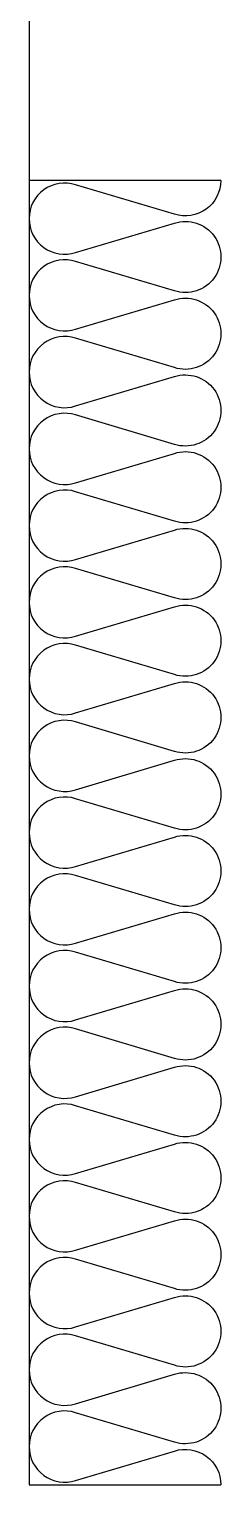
# Model space of a CAD drawing. Header units: millimetres. Extents: x 19868 to 801382, y -4805 to 85279.
# Drawn here: x 369438 to 369538, y 43779 to 44538 of the extents above; entities that cross this region are included whole.
import ezdxf

# ---------------------------------------------------------------- set-up
doc = ezdxf.new("R2010")
doc.units = ezdxf.units.MM
doc.header["$LTSCALE"] = 250
doc.layers.add('A-ELE-8', color=8, linetype='Continuous')
doc.layers.add('ISL', color=251, linetype='Continuous')

msp = doc.modelspace()

# ---------------------------------------------------------------- linework, layer by layer
at = {"layer": 'A-ELE-8'}
msp.add_line((369438.21, 48698.93, 0), (369438.21, 44458.86, 0), dxfattribs=at)
at = {"layer": 'ISL'}
for p, q in [((369438.21, 44458.86), (369438.21, 43778.93)), ((369538.21, 44458.86, 0), (369438.21, 44458.86, 0)), ((369438.21, 43778.93), (369538.21, 43778.93))]:
    msp.add_line(p, q, dxfattribs=at)
msp.add_lwpolyline([(369538.21, 44458.86, -0.507878), (369513.97, 44441.25), (369462.45, 44456.57, 0.509267), (369438.21, 44438.91, 0.509267), (369462.45, 44421.25), (369513.97, 44436.57, -1.372593), (369513.97, 44401.25), (369462.45, 44416.57, 0.509267), (369438.21, 44398.91, 0.509267), (369462.45, 44381.25), (369513.97, 44396.57, -1.372593), (369513.97, 44361.25), (369462.45, 44376.57, 0.509267), (369438.21, 44358.91, 0.509267), (369462.45, 44341.25), (369513.97, 44356.57, -1.372593), (369513.97, 44321.25), (369462.45, 44336.57, 0.509267), (369438.21, 44318.91, 0.509267), (369462.45, 44301.25), (369513.97, 44316.57, -1.372593), (369513.97, 44281.25), (369462.45, 44296.57, 0.509267), (369438.21, 44278.91, 0.509267), (369462.45, 44261.25), (369513.97, 44276.57, -1.372593), (369513.97, 44241.25), (369462.45, 44256.57, 0.509267), (369438.21, 44238.91, 0.509267), (369462.45, 44221.25), (369513.97, 44236.57, -1.372593), (369513.97, 44201.25), (369462.45, 44216.57, 0.509267), (369438.21, 44198.91, 0.509267), (369462.45, 44181.25), (369513.97, 44196.57, -1.372593), (369513.97, 44161.25), (369462.45, 44176.57, 0.509267), (369438.21, 44158.91, 0.509267), (369462.45, 44141.25), (369513.97, 44156.57, -1.372593), (369513.97, 44121.25), (369462.45, 44136.57, 0.509267), (369438.21, 44118.91, 0.509267), (369462.45, 44101.25), (369513.97, 44116.57, -1.372593), (369513.97, 44081.25), (369462.45, 44096.57, 0.509267), (369438.21, 44078.91, 0.509267), (369462.45, 44061.25), (369513.97, 44076.57, -1.372593), (369513.97, 44041.25), (369462.45, 44056.57, 0.509267), (369438.21, 44038.91, 0.509267), (369462.45, 44021.25), (369513.97, 44036.57, -1.372593), (369513.97, 44001.25), (369462.45, 44016.57, 0.509267), (369438.21, 43998.91, 0.509267), (369462.45, 43981.25), (369513.97, 43996.57, -1.372593), (369513.97, 43961.25), (369462.45, 43976.57, 0.509267), (369438.21, 43958.91, 0.509267), (369462.45, 43941.25), (369513.97, 43956.57, -1.372593), (369513.97, 43921.25), (369462.45, 43936.57, 0.509267), (369438.21, 43918.91, 0.509267), (369462.45, 43901.25), (369513.97, 43916.57, -1.372593), (369513.97, 43881.25), (369462.45, 43896.57, 0.509267), (369438.21, 43878.91, 0.509267), (369462.45, 43861.25), (369513.97, 43876.57, -1.372593), (369513.97, 43841.25), (369462.45, 43856.57, 0.509267), (369438.21, 43838.91, 0.509267), (369462.45, 43821.25), (369513.97, 43836.57, -1.372593), (369513.97, 43801.25), (369462.45, 43816.57, 0.509267), (369438.21, 43798.91, 0.509267), (369462.45, 43781.25), (369513.97, 43796.57, -0.508361), (369538.21, 43778.93, -0.508361)], format="xyb", dxfattribs=at)

doc.saveas('drawing.dxf')
